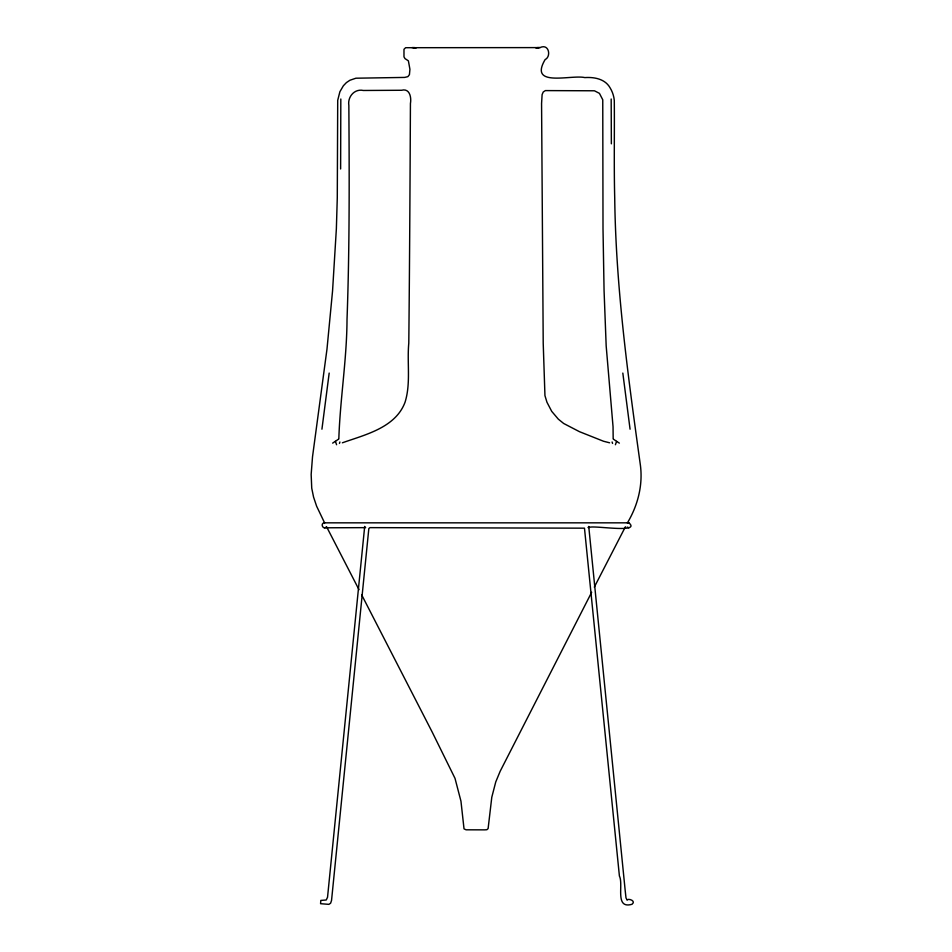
<?xml version="1.0" encoding="UTF-8"?>
<svg xmlns="http://www.w3.org/2000/svg" width="952" height="952" viewBox="0 0 952 952"><rect width="100%" height="100%" fill="white"/><g stroke="black" fill="none" stroke-linecap="round" stroke-linejoin="round"><path stroke-width="1.43" d="M340.626 168.98L340.816 99.008M611.351 143.823L611.184 99.008M613.171 438.801L613.052 426.805L606.174 345.909L604.068 290.61L603.009 228.801L602.759 99.781L599.427 93.355L594.441 90.785L545.365 90.595L543.235 92.011L542.116 94.581L541.569 103.518L543.211 343.16L544.949 395.627L546.96 402.256L551.72 411.359L558.336 419.166L563.679 423.485L579.482 431.684L603.532 441.252L609.613 442.799M329.178 373.077L321.931 429.197M339.912 441.978L339.447 443.43M615.408 444.739L616.598 441.371L613.433 439.158M588.538 527.265L588.741 526.444L625.226 890.858L625.999 897.926L627.023 899.83M625.404 526.789L594.31 587.134M627.356 522.969C638.018 505.203 643.278 484.342 640.184 463.695C627.939 375.516 615.801 287.064 614.718 197.873C613.885 165.374 614.599 132.863 614.29 100.353C613.838 95.854 612.362 91.451 609.958 87.62C604.925 78.837 594.096 76.957 584.825 77.588C571.14 74.434 528.336 87.953 545.151 59.536C551.339 56.703 549.114 43.197 539.998 47.6L405.635 47.707L403.981 49.29L403.981 56.822L404.993 58.596L408.384 60.845L409.919 69.27L409.431 74.649L407.861 76.66L404.636 77.421L355.917 78.207L349.931 80.242L346.409 82.598L343.363 85.775L339.888 91.737L337.71 100.353L337.282 197.873L336.365 228.801L332.557 290.931L326.976 349.205L312.518 456.781L311.161 474.429L311.732 488.186L313.565 497.087L316.623 506.202L324.644 522.969M591.668 592.263L500.157 771.287L495.754 781.937L491.791 797.24L488.114 828.585L486.888 829.716L484.687 829.858L466.111 829.811L464.029 828.894L460.958 801.191L455.008 778.355L432.279 732.231L361.653 594.822M588.586 527.17L588.074 527.527M338.567 439.158L332.641 443.12M326.262 527.063C322.918 530.216 319.932 522.969 324.513 522.838L628.903 522.838C641.838 534.036 590.514 524.528 589.11 527.646M536.083 48.219L538.594 47.624M627.963 523.029L628.903 522.838M537.047 47.624L539.998 47.6M324.513 527.789L365.663 527.646M627.13 899.878C628.903 898.2 636.376 901.104 632.021 904.281C614.397 909.362 623.786 884.61 619.407 876.054L584.48 528.17L369.959 527.634L368.84 528.515L331.546 900.39L330.618 903.198L328.892 904.352L320.574 903.698L320.824 900.425L326.238 899.997L327.536 897.272L364.687 526.444L365.056 527.372M412.002 47.6L414.953 47.624M413.406 47.624L415.917 48.219M628.903 527.789L627.166 527.063M616.598 441.371L619.359 443.12M359.011 589.704L326.595 526.789M342.387 442.799C364.664 434.826 395.473 427.912 405.04 402.256C410.978 383.299 406.92 362.664 408.789 343.16C409.622 263.287 410.038 183.403 410.431 103.518C411.514 97.556 409.836 87.989 401.506 90.273L363.343 90.476C354.43 88.465 347.42 96.973 348.848 105.422C349.336 176.81 349.61 248.21 347.016 319.551C346.825 359.451 340.114 399.055 338.829 438.801M335.401 441.371L336.591 444.739M612.1 441.978L612.553 443.43M630.069 429.197L622.822 373.077"/></g></svg>
